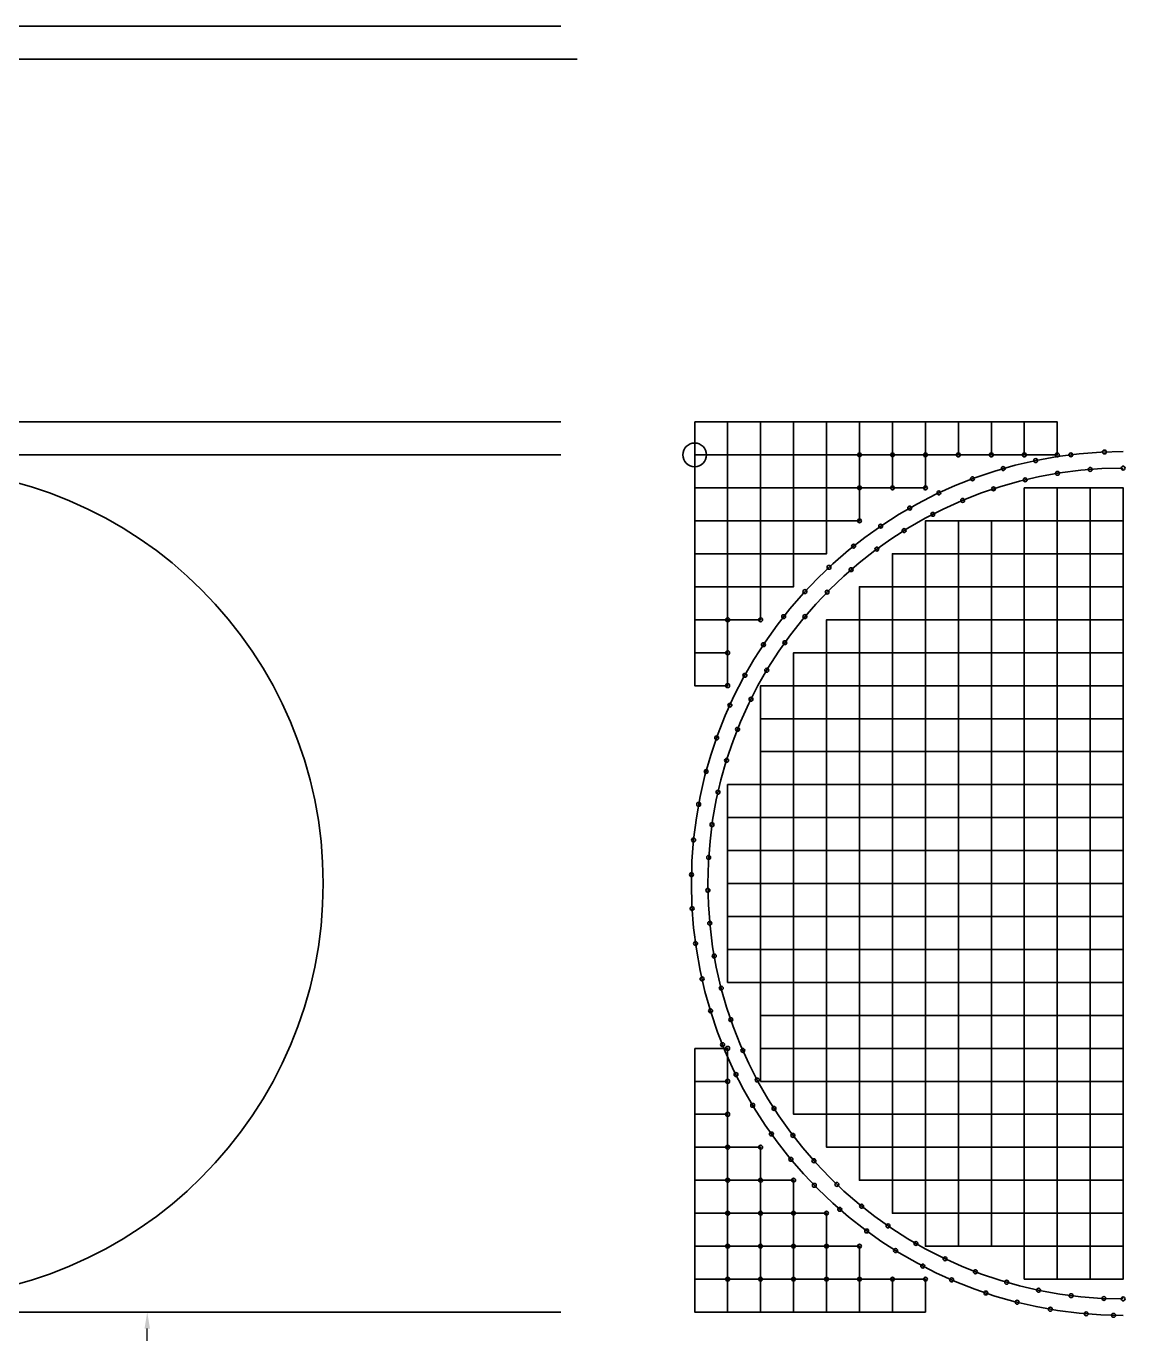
# Model space of a CAD drawing. Header units: millimetres. Extents: x -66 to 79, y -30 to 113.
# Drawn here: x 1.79 to 18.45, y 84.82 to 104.65 of the extents above; entities that cross this region are included whole.
import ezdxf

# ---------------------------------------------------------------- set-up
doc = ezdxf.new("R2010")
doc.units = ezdxf.units.MM
doc.layers.get('Defpoints').update_dxf_attribs({"color": 181})
for name, color, linetype in [('master_slave_nodes', 11, 'Continuous'), ('reg_small', 4, 'Continuous'), ('Stitch', 10, 'Continuous')]:
    doc.layers.add(name, color=color, linetype=linetype)
doc.styles.add('ROMANS', font='ROMANS.shx', dxfattribs={"width": 0.8})
doc.dimstyles.new('DIM_0.1', dxfattribs={"dimscale": 0.1, "dimtxt": 2.5, "dimasz": 2.5, "dimexe": 1.25, "dimexo": 1.25, "dimgap": 1.25, "dimtad": 1, "dimdec": 3, "dimzin": 11, "dimdsep": 46, "dimtxsty": 'ROMANS', "dimcen": 0, "dimclrd": 1, "dimclre": 1, "dimclrt": 7, "dimadec": 4, "dimazin": 3, "dimtfac": 1, "dimtdec": 3, "dimtofl": 0, "dimtmove": 2, "dimatfit": 3, "dimfxl": 1, "dimfrac": 2, "dimtolj": 1, "dimtzin": 11, "dimlwd": 0, "dimlwe": 0, "dimarcsym": 0})

# ---------------------------------------------------------------- blocks, each defined once
blk = doc.blocks.new('*D20')
at = {"color": 1, "lineweight": 0, "transparency": 16777216}
for p, q in [((0.125, 85.151), (3.756, 85.151)), ((3.631, 76.401), (3.631, 84.901)), ((2.943, 76.151), (3.756, 76.151))]:
    blk.add_line(p, q, dxfattribs=at)
at = {"color": 1, "transparency": 16777216}
for points in [[(3.59, 84.901), (3.673, 84.901), (3.631, 85.151)], [(3.59, 76.401), (3.673, 76.401), (3.631, 76.151)]]:
    blk.add_solid(points, dxfattribs=at)
at = {"layer": 'Defpoints', "color": 0, "transparency": 16777216}
for p in [(0, 85.151), (3.631, 85.151), (2.818, 76.151)]:
    blk.add_point(p, dxfattribs=at)
at = {"color": 7, "transparency": 16777216, "insert": (3.381, 80.651), "char_height": 0.25, "attachment_point": 5, "rotation": 90, "style": 'ROMANS'}
blk.add_mtext('\\A1;9', dxfattribs=at)
blk = doc.blocks.new('*U33')
at = {"layer": 'master_slave_nodes'}
blk.add_circle((0, 0), 0.0296, dxfattribs=at)
blk = doc.blocks.new('*U34')
at = {"color": 0, "linetype": 'ByBlock', "lineweight": -2, "transparency": 16777216}
for p, rotation in [((18.436, 97.951), 180), ((16.95, 97.773), 193.6418522650193), ((17.44, 97.872), 189.0945681766796), ((17.936, 97.931), 184.5472840883398), ((16.469, 97.636), 198.1891363533589), ((16.001, 97.461), 202.7364204416987), ((15.548, 97.25), 207.2837045300382), ((15.113, 97.003), 211.8309886183779), ((14.699, 96.723), 216.3782727067176), ((14.309, 96.411), 220.9255567950574), ((13.945, 96.069), 225.4728408833972), ((13.608, 95.699), 230.0201249717369), ((13.303, 95.303), 234.5674090600767), ((13.029, 94.885), 239.1146931484164), ((12.79, 94.446), 243.6619772367561), ((12.586, 93.989), 248.2092613250959), ((12.419, 93.518), 252.7565454134356), ((12.29, 93.035), 257.3038295017751), ((12.199, 92.544), 261.8511135901149), ((12.148, 92.047), 266.3983976784547), ((12.137, 91.547), 270.9456817667945), ((12.165, 91.048), 275.4929658551341), ((12.232, 90.552), 280.0402499434738), ((12.339, 90.064), 284.5875340318136), ((12.484, 89.586), 289.1348181201534), ((12.666, 89.12), 293.6821022084933), ((12.885, 88.671), 298.2293862968331), ((13.139, 88.24), 302.7766703851728), ((13.426, 87.831), 307.3239544735126), ((13.745, 87.446), 311.8712385618524), ((14.093, 87.087), 316.4185226501922), ((14.468, 86.757), 320.9658067385321), ((14.869, 86.458), 325.5130908268719), ((15.292, 86.192), 330.0603749152116), ((15.734, 85.959), 334.6076590035515), ((16.194, 85.763), 339.1549430918915), ((16.668, 85.604), 343.7022271802313), ((17.153, 85.483), 348.2495112685709), ((17.646, 85.401), 352.7967953569106), ((18.144, 85.358), 357.3440794452504)]:
    blk.add_blockref('*U33', p, dxfattribs=dict(at, rotation=rotation))

msp = doc.modelspace()

# ---------------------------------------------------------------- linework, layer by layer
for points in [[(11.9359, 98.6508), (12.4359, 98.6508), (12.4359, 98.1508), (11.9359, 98.1508)], [(12.4359, 98.6508), (12.9359, 98.6508), (12.9359, 98.1508), (12.4359, 98.1508)], [(12.9359, 98.6508), (13.4359, 98.6508), (13.4359, 98.1508), (12.9359, 98.1508)], [(13.4359, 98.6508), (13.9359, 98.6508), (13.9359, 98.1508), (13.4359, 98.1508)], [(13.9359, 98.6508), (14.4359, 98.6508), (14.4359, 98.1508), (13.9359, 98.1508)], [(14.4359, 98.6508), (14.9359, 98.6508), (14.9359, 98.1508), (14.4359, 98.1508)], [(14.9359, 98.6508), (15.4359, 98.6508), (15.4359, 98.1508), (14.9359, 98.1508)], [(15.4359, 98.6508), (15.9359, 98.6508), (15.9359, 98.1508), (15.4359, 98.1508)], [(15.9359, 98.6508), (16.4359, 98.6508), (16.4359, 98.1508), (15.9359, 98.1508)], [(16.4359, 98.6508), (16.9359, 98.6508), (16.9359, 98.1508), (16.4359, 98.1508)], [(16.9359, 98.6508), (17.4359, 98.6508), (17.4359, 98.1508), (16.9359, 98.1508)], [(13.9359, 97.6508), (14.4359, 97.6508), (14.4359, 97.1508), (13.9359, 97.1508)], [(16.9359, 97.1508), (17.4359, 97.1508), (17.4359, 97.6508), (16.9359, 97.6508)], [(17.4359, 97.1508), (17.9359, 97.1508), (17.9359, 97.6508), (17.4359, 97.6508)], [(17.9359, 97.1508), (18.4359, 97.1508), (18.4359, 97.6508), (17.9359, 97.6508)], [(15.4359, 96.6508), (15.9359, 96.6508), (15.9359, 97.1508), (15.4359, 97.1508)], [(14.9359, 96.1508), (15.4359, 96.1508), (15.4359, 96.6508), (14.9359, 96.6508)], [(15.4359, 96.1508), (15.9359, 96.1508), (15.9359, 96.6508), (15.4359, 96.6508)], [(11.9359, 96.1508), (12.4359, 96.1508), (12.4359, 95.6508), (11.9359, 95.6508)], [(12.4359, 96.1508), (12.9359, 96.1508), (12.9359, 95.6508), (12.4359, 95.6508)], [(14.4359, 95.6508), (14.9359, 95.6508), (14.9359, 96.1508), (14.4359, 96.1508)], [(11.9359, 95.6508), (12.4359, 95.6508), (12.4359, 95.1508), (11.9359, 95.1508)], [(13.9359, 95.1508), (14.4359, 95.1508), (14.4359, 95.6508), (13.9359, 95.6508)], [(14.4359, 95.1508), (14.9359, 95.1508), (14.9359, 95.6508), (14.4359, 95.6508)], [(14.9359, 95.1508), (15.4359, 95.1508), (15.4359, 95.6508), (14.9359, 95.6508)], [(15.4359, 95.1508), (15.9359, 95.1508), (15.9359, 95.6508), (15.4359, 95.6508)], [(15.9359, 95.1508), (16.4359, 95.1508), (16.4359, 95.6508), (15.9359, 95.6508)], [(16.4359, 95.1508), (16.9359, 95.1508), (16.9359, 95.6508), (16.4359, 95.6508)], [(16.9359, 95.1508), (17.4359, 95.1508), (17.4359, 95.6508), (16.9359, 95.6508)], [(17.4359, 95.1508), (17.9359, 95.1508), (17.9359, 95.6508), (17.4359, 95.6508)], [(17.9359, 95.1508), (18.4359, 95.1508), (18.4359, 95.6508), (17.9359, 95.6508)], [(11.9359, 95.1508), (12.4359, 95.1508), (12.4359, 94.6508), (11.9359, 94.6508)], [(13.4359, 94.6508), (13.9359, 94.6508), (13.9359, 95.1508), (13.4359, 95.1508)], [(14.4359, 94.6508), (14.9359, 94.6508), (14.9359, 95.1508), (14.4359, 95.1508)], [(14.9359, 94.6508), (15.4359, 94.6508), (15.4359, 95.1508), (14.9359, 95.1508)], [(15.4359, 94.6508), (15.9359, 94.6508), (15.9359, 95.1508), (15.4359, 95.1508)], [(15.9359, 94.6508), (16.4359, 94.6508), (16.4359, 95.1508), (15.9359, 95.1508)], [(16.4359, 94.6508), (16.9359, 94.6508), (16.9359, 95.1508), (16.4359, 95.1508)], [(16.9359, 94.6508), (17.4359, 94.6508), (17.4359, 95.1508), (16.9359, 95.1508)], [(17.4359, 94.6508), (17.9359, 94.6508), (17.9359, 95.1508), (17.4359, 95.1508)], [(17.9359, 94.6508), (18.4359, 94.6508), (18.4359, 95.1508), (17.9359, 95.1508)], [(14.4359, 94.1508), (14.9359, 94.1508), (14.9359, 94.6508), (14.4359, 94.6508)], [(14.9359, 94.1508), (15.4359, 94.1508), (15.4359, 94.6508), (14.9359, 94.6508)], [(15.4359, 94.1508), (15.9359, 94.1508), (15.9359, 94.6508), (15.4359, 94.6508)], [(15.9359, 94.1508), (16.4359, 94.1508), (16.4359, 94.6508), (15.9359, 94.6508)], [(16.4359, 94.1508), (16.9359, 94.1508), (16.9359, 94.6508), (16.4359, 94.6508)], [(16.9359, 94.1508), (17.4359, 94.1508), (17.4359, 94.6508), (16.9359, 94.6508)], [(17.4359, 94.1508), (17.9359, 94.1508), (17.9359, 94.6508), (17.4359, 94.6508)], [(17.9359, 94.1508), (18.4359, 94.1508), (18.4359, 94.6508), (17.9359, 94.6508)], [(14.4359, 93.6508), (14.9359, 93.6508), (14.9359, 94.1508), (14.4359, 94.1508)], [(14.9359, 93.6508), (15.4359, 93.6508), (15.4359, 94.1508), (14.9359, 94.1508)], [(15.4359, 93.6508), (15.9359, 93.6508), (15.9359, 94.1508), (15.4359, 94.1508)], [(15.9359, 93.6508), (16.4359, 93.6508), (16.4359, 94.1508), (15.9359, 94.1508)], [(16.4359, 93.6508), (16.9359, 93.6508), (16.9359, 94.1508), (16.4359, 94.1508)], [(16.9359, 93.6508), (17.4359, 93.6508), (17.4359, 94.1508), (16.9359, 94.1508)], [(17.4359, 93.6508), (17.9359, 93.6508), (17.9359, 94.1508), (17.4359, 94.1508)], [(17.9359, 93.6508), (18.4359, 93.6508), (18.4359, 94.1508), (17.9359, 94.1508)], [(14.4359, 93.1508), (14.9359, 93.1508), (14.9359, 93.6508), (14.4359, 93.6508)], [(14.9359, 93.1508), (15.4359, 93.1508), (15.4359, 93.6508), (14.9359, 93.6508)], [(15.4359, 93.1508), (15.9359, 93.1508), (15.9359, 93.6508), (15.4359, 93.6508)], [(15.9359, 93.1508), (16.4359, 93.1508), (16.4359, 93.6508), (15.9359, 93.6508)], [(16.4359, 93.1508), (16.9359, 93.1508), (16.9359, 93.6508), (16.4359, 93.6508)], [(16.9359, 93.1508), (17.4359, 93.1508), (17.4359, 93.6508), (16.9359, 93.6508)], [(17.4359, 93.1508), (17.9359, 93.1508), (17.9359, 93.6508), (17.4359, 93.6508)], [(17.9359, 93.1508), (18.4359, 93.1508), (18.4359, 93.6508), (17.9359, 93.6508)], [(12.4359, 92.6508), (12.9359, 92.6508), (12.9359, 93.1508), (12.4359, 93.1508)], [(14.4359, 92.6508), (14.9359, 92.6508), (14.9359, 93.1508), (14.4359, 93.1508)], [(14.9359, 92.6508), (15.4359, 92.6508), (15.4359, 93.1508), (14.9359, 93.1508)], [(15.4359, 92.6508), (15.9359, 92.6508), (15.9359, 93.1508), (15.4359, 93.1508)], [(15.9359, 92.6508), (16.4359, 92.6508), (16.4359, 93.1508), (15.9359, 93.1508)], [(16.4359, 92.6508), (16.9359, 92.6508), (16.9359, 93.1508), (16.4359, 93.1508)], [(16.9359, 92.6508), (17.4359, 92.6508), (17.4359, 93.1508), (16.9359, 93.1508)], [(17.4359, 92.6508), (17.9359, 92.6508), (17.9359, 93.1508), (17.4359, 93.1508)], [(17.9359, 92.6508), (18.4359, 92.6508), (18.4359, 93.1508), (17.9359, 93.1508)], [(12.4359, 92.1508), (12.9359, 92.1508), (12.9359, 92.6508), (12.4359, 92.6508)], [(14.4359, 92.1508), (14.9359, 92.1508), (14.9359, 92.6508), (14.4359, 92.6508)], [(14.9359, 92.1508), (15.4359, 92.1508), (15.4359, 92.6508), (14.9359, 92.6508)], [(15.4359, 92.1508), (15.9359, 92.1508), (15.9359, 92.6508), (15.4359, 92.6508)], [(15.9359, 92.1508), (16.4359, 92.1508), (16.4359, 92.6508), (15.9359, 92.6508)], [(16.4359, 92.1508), (16.9359, 92.1508), (16.9359, 92.6508), (16.4359, 92.6508)], [(16.9359, 92.1508), (17.4359, 92.1508), (17.4359, 92.6508), (16.9359, 92.6508)], [(17.4359, 92.1508), (17.9359, 92.1508), (17.9359, 92.6508), (17.4359, 92.6508)], [(17.9359, 92.1508), (18.4359, 92.1508), (18.4359, 92.6508), (17.9359, 92.6508)], [(12.4359, 91.6508), (12.9359, 91.6508), (12.9359, 92.1508), (12.4359, 92.1508)], [(14.4359, 91.6508), (14.9359, 91.6508), (14.9359, 92.1508), (14.4359, 92.1508)], [(14.9359, 91.6508), (15.4359, 91.6508), (15.4359, 92.1508), (14.9359, 92.1508)], [(15.4359, 91.6508), (15.9359, 91.6508), (15.9359, 92.1508), (15.4359, 92.1508)], [(15.9359, 91.6508), (16.4359, 91.6508), (16.4359, 92.1508), (15.9359, 92.1508)], [(16.4359, 91.6508), (16.9359, 91.6508), (16.9359, 92.1508), (16.4359, 92.1508)], [(16.9359, 91.6508), (17.4359, 91.6508), (17.4359, 92.1508), (16.9359, 92.1508)], [(17.4359, 91.6508), (17.9359, 91.6508), (17.9359, 92.1508), (17.4359, 92.1508)], [(17.9359, 91.6508), (18.4359, 91.6508), (18.4359, 92.1508), (17.9359, 92.1508)], [(12.4359, 91.6508), (12.9359, 91.6508), (12.9359, 91.1508), (12.4359, 91.1508)], [(14.4359, 91.6508), (14.9359, 91.6508), (14.9359, 91.1508), (14.4359, 91.1508)], [(14.9359, 91.6508), (15.4359, 91.6508), (15.4359, 91.1508), (14.9359, 91.1508)], [(15.4359, 91.6508), (15.9359, 91.6508), (15.9359, 91.1508), (15.4359, 91.1508)], [(15.9359, 91.6508), (16.4359, 91.6508), (16.4359, 91.1508), (15.9359, 91.1508)], [(16.4359, 91.6508), (16.9359, 91.6508), (16.9359, 91.1508), (16.4359, 91.1508)], [(16.9359, 91.6508), (17.4359, 91.6508), (17.4359, 91.1508), (16.9359, 91.1508)], [(17.4359, 91.6508), (17.9359, 91.6508), (17.9359, 91.1508), (17.4359, 91.1508)], [(17.9359, 91.6508), (18.4359, 91.6508), (18.4359, 91.1508), (17.9359, 91.1508)], [(12.4359, 91.1508), (12.9359, 91.1508), (12.9359, 90.6508), (12.4359, 90.6508)], [(14.4359, 91.1508), (14.9359, 91.1508), (14.9359, 90.6508), (14.4359, 90.6508)], [(14.9359, 91.1508), (15.4359, 91.1508), (15.4359, 90.6508), (14.9359, 90.6508)], [(15.4359, 91.1508), (15.9359, 91.1508), (15.9359, 90.6508), (15.4359, 90.6508)], [(15.9359, 91.1508), (16.4359, 91.1508), (16.4359, 90.6508), (15.9359, 90.6508)], [(16.4359, 91.1508), (16.9359, 91.1508), (16.9359, 90.6508), (16.4359, 90.6508)], [(16.9359, 91.1508), (17.4359, 91.1508), (17.4359, 90.6508), (16.9359, 90.6508)], [(17.4359, 91.1508), (17.9359, 91.1508), (17.9359, 90.6508), (17.4359, 90.6508)], [(17.9359, 91.1508), (18.4359, 91.1508), (18.4359, 90.6508), (17.9359, 90.6508)], [(12.4359, 90.6508), (12.9359, 90.6508), (12.9359, 90.1508), (12.4359, 90.1508)], [(14.4359, 90.6508), (14.9359, 90.6508), (14.9359, 90.1508), (14.4359, 90.1508)], [(14.9359, 90.6508), (15.4359, 90.6508), (15.4359, 90.1508), (14.9359, 90.1508)], [(15.4359, 90.6508), (15.9359, 90.6508), (15.9359, 90.1508), (15.4359, 90.1508)], [(15.9359, 90.6508), (16.4359, 90.6508), (16.4359, 90.1508), (15.9359, 90.1508)], [(16.4359, 90.6508), (16.9359, 90.6508), (16.9359, 90.1508), (16.4359, 90.1508)], [(16.9359, 90.6508), (17.4359, 90.6508), (17.4359, 90.1508), (16.9359, 90.1508)], [(17.4359, 90.6508), (17.9359, 90.6508), (17.9359, 90.1508), (17.4359, 90.1508)], [(17.9359, 90.6508), (18.4359, 90.6508), (18.4359, 90.1508), (17.9359, 90.1508)], [(14.4359, 90.1508), (14.9359, 90.1508), (14.9359, 89.6508), (14.4359, 89.6508)], [(14.9359, 90.1508), (15.4359, 90.1508), (15.4359, 89.6508), (14.9359, 89.6508)], [(15.4359, 90.1508), (15.9359, 90.1508), (15.9359, 89.6508), (15.4359, 89.6508)], [(15.9359, 90.1508), (16.4359, 90.1508), (16.4359, 89.6508), (15.9359, 89.6508)], [(16.4359, 90.1508), (16.9359, 90.1508), (16.9359, 89.6508), (16.4359, 89.6508)], [(16.9359, 90.1508), (17.4359, 90.1508), (17.4359, 89.6508), (16.9359, 89.6508)], [(17.4359, 90.1508), (17.9359, 90.1508), (17.9359, 89.6508), (17.4359, 89.6508)], [(17.9359, 90.1508), (18.4359, 90.1508), (18.4359, 89.6508), (17.9359, 89.6508)], [(14.4359, 89.6508), (14.9359, 89.6508), (14.9359, 89.1508), (14.4359, 89.1508)], [(14.9359, 89.6508), (15.4359, 89.6508), (15.4359, 89.1508), (14.9359, 89.1508)], [(15.4359, 89.6508), (15.9359, 89.6508), (15.9359, 89.1508), (15.4359, 89.1508)], [(15.9359, 89.6508), (16.4359, 89.6508), (16.4359, 89.1508), (15.9359, 89.1508)], [(16.4359, 89.6508), (16.9359, 89.6508), (16.9359, 89.1508), (16.4359, 89.1508)], [(16.9359, 89.6508), (17.4359, 89.6508), (17.4359, 89.1508), (16.9359, 89.1508)], [(17.4359, 89.6508), (17.9359, 89.6508), (17.9359, 89.1508), (17.4359, 89.1508)], [(17.9359, 89.6508), (18.4359, 89.6508), (18.4359, 89.1508), (17.9359, 89.1508)], [(11.9359, 89.1508), (12.4359, 89.1508), (12.4359, 88.6508), (11.9359, 88.6508)], [(14.4359, 89.1508), (14.9359, 89.1508), (14.9359, 88.6508), (14.4359, 88.6508)], [(14.9359, 89.1508), (15.4359, 89.1508), (15.4359, 88.6508), (14.9359, 88.6508)], [(15.4359, 89.1508), (15.9359, 89.1508), (15.9359, 88.6508), (15.4359, 88.6508)], [(15.9359, 89.1508), (16.4359, 89.1508), (16.4359, 88.6508), (15.9359, 88.6508)], [(16.4359, 89.1508), (16.9359, 89.1508), (16.9359, 88.6508), (16.4359, 88.6508)], [(16.9359, 89.1508), (17.4359, 89.1508), (17.4359, 88.6508), (16.9359, 88.6508)], [(17.4359, 89.1508), (17.9359, 89.1508), (17.9359, 88.6508), (17.4359, 88.6508)], [(17.9359, 89.1508), (18.4359, 89.1508), (18.4359, 88.6508), (17.9359, 88.6508)], [(11.9359, 88.6508), (12.4359, 88.6508), (12.4359, 88.1508), (11.9359, 88.1508)], [(13.4359, 88.6508), (13.9359, 88.6508), (13.9359, 88.1508), (13.4359, 88.1508)], [(14.4359, 88.6508), (14.9359, 88.6508), (14.9359, 88.1508), (14.4359, 88.1508)], [(14.9359, 88.6508), (15.4359, 88.6508), (15.4359, 88.1508), (14.9359, 88.1508)], [(15.4359, 88.6508), (15.9359, 88.6508), (15.9359, 88.1508), (15.4359, 88.1508)], [(15.9359, 88.6508), (16.4359, 88.6508), (16.4359, 88.1508), (15.9359, 88.1508)], [(16.4359, 88.6508), (16.9359, 88.6508), (16.9359, 88.1508), (16.4359, 88.1508)], [(16.9359, 88.6508), (17.4359, 88.6508), (17.4359, 88.1508), (16.9359, 88.1508)], [(17.4359, 88.6508), (17.9359, 88.6508), (17.9359, 88.1508), (17.4359, 88.1508)], [(17.9359, 88.6508), (18.4359, 88.6508), (18.4359, 88.1508), (17.9359, 88.1508)], [(11.9359, 88.1508), (12.4359, 88.1508), (12.4359, 87.6508), (11.9359, 87.6508)], [(14.4359, 88.1508), (14.9359, 88.1508), (14.9359, 87.6508), (14.4359, 87.6508)], [(14.9359, 88.1508), (15.4359, 88.1508), (15.4359, 87.6508), (14.9359, 87.6508)], [(15.4359, 88.1508), (15.9359, 88.1508), (15.9359, 87.6508), (15.4359, 87.6508)], [(15.9359, 88.1508), (16.4359, 88.1508), (16.4359, 87.6508), (15.9359, 87.6508)], [(16.4359, 88.1508), (16.9359, 88.1508), (16.9359, 87.6508), (16.4359, 87.6508)], [(16.9359, 88.1508), (17.4359, 88.1508), (17.4359, 87.6508), (16.9359, 87.6508)], [(17.4359, 88.1508), (17.9359, 88.1508), (17.9359, 87.6508), (17.4359, 87.6508)], [(17.9359, 88.1508), (18.4359, 88.1508), (18.4359, 87.6508), (17.9359, 87.6508)], [(11.9359, 87.6508), (12.4359, 87.6508), (12.4359, 87.1508), (11.9359, 87.1508)], [(12.4359, 87.6508), (12.9359, 87.6508), (12.9359, 87.1508), (12.4359, 87.1508)], [(14.4359, 87.6508), (14.9359, 87.6508), (14.9359, 87.1508), (14.4359, 87.1508)], [(14.9359, 87.6508), (15.4359, 87.6508), (15.4359, 87.1508), (14.9359, 87.1508)], [(15.4359, 87.6508), (15.9359, 87.6508), (15.9359, 87.1508), (15.4359, 87.1508)], [(15.9359, 87.6508), (16.4359, 87.6508), (16.4359, 87.1508), (15.9359, 87.1508)], [(16.4359, 87.6508), (16.9359, 87.6508), (16.9359, 87.1508), (16.4359, 87.1508)], [(16.9359, 87.6508), (17.4359, 87.6508), (17.4359, 87.1508), (16.9359, 87.1508)], [(17.4359, 87.6508), (17.9359, 87.6508), (17.9359, 87.1508), (17.4359, 87.1508)], [(17.9359, 87.6508), (18.4359, 87.6508), (18.4359, 87.1508), (17.9359, 87.1508)], [(15.4359, 86.6508), (15.9359, 86.6508), (15.9359, 86.1508), (15.4359, 86.1508)], [(15.9359, 86.6508), (16.4359, 86.6508), (16.4359, 86.1508), (15.9359, 86.1508)], [(16.4359, 86.6508), (16.9359, 86.6508), (16.9359, 86.1508), (16.4359, 86.1508)], [(13.9359, 86.1508), (14.4359, 86.1508), (14.4359, 85.6508), (13.9359, 85.6508)]]:
    msp.add_lwpolyline(points, close=True)
msp.add_circle((0, 91.6508), 6.3)
for radius in [6.55, 6.3]:
    msp.add_arc((18.4359, 91.6508), radius, 90, 270)
at = {"layer": 'Defpoints'}
for points in [[(9.9041, 104.6529), (-66.3654, 104.6529)], [(10.1541, 104.1529), (-66.1154, 104.1529)], [(9.9041, 98.6508), (-30, 98.6508)], [(9.9041, 98.1508), (-30, 98.1508)], [(9.9041, 85.1508), (-30, 85.1508)]]:
    msp.add_lwpolyline(points, dxfattribs=at)
msp.add_circle((11.9359, 98.1508), 0.1802, dxfattribs=at)
at = {"layer": 'master_slave_nodes'}
for centre in [(14.4359, 98.1508), (14.9359, 98.1508), (15.4359, 98.1508), (15.9359, 98.1508), (16.4359, 98.1508), (16.9359, 98.1508), (17.4359, 98.1508), (17.6412, 98.1524), (18.1512, 98.1946), (16.6158, 97.9429), (17.109, 98.065), (16.1493, 97.7887), (14.4359, 97.6508), (14.9359, 97.6508), (15.4359, 97.6508), (15.6397, 97.574), (15.1984, 97.3448), (14.4359, 97.1508), (14.7569, 97.07), (14.3464, 96.7673), (13.9735, 96.4455), (13.6083, 96.0777), (12.4359, 95.6508), (12.9359, 95.6508), (13.2862, 95.6984), (12.9787, 95.2732), (12.4359, 95.1508), (12.6972, 94.8084), (12.4359, 94.6508), (12.4702, 94.3552), (12.2692, 93.8587), (12.1101, 93.3497), (11.9969, 92.8515), (11.9192, 92.3104), (11.8872, 91.7844), (11.8969, 91.2706), (11.9493, 90.7418), (12.0478, 90.2036), (12.1771, 89.7195), (12.3592, 89.2063), (12.4359, 89.1508), (12.4359, 88.6508), (12.5619, 88.7528), (12.8153, 88.2876), (12.4359, 88.1508), (13.1003, 87.8516), (12.4359, 87.6508), (12.9359, 87.6508), (13.3955, 87.4679), (12.4359, 87.1508), (12.9359, 87.1508), (13.4359, 87.1508), (13.7504, 87.0739), (12.4359, 86.6508), (12.9359, 86.6508), (13.4359, 86.6508), (13.9359, 86.6508), (14.1368, 86.7091), (14.5453, 86.3815), (12.4359, 86.1508), (12.9359, 86.1508), (13.4359, 86.1508), (13.9359, 86.1508), (14.4359, 86.1508), (14.9837, 86.0844), (15.3957, 85.8491), (12.4359, 85.6508), (12.9359, 85.6508), (13.4359, 85.6508), (13.9359, 85.6508), (14.4359, 85.6508), (14.9359, 85.6508), (15.4359, 85.6508), (15.8341, 85.6397), (16.3529, 85.4408), (16.8275, 85.3013), (18.4359, 85.3508), (17.3313, 85.1946), (17.8762, 85.1248), (18.2908, 85.1024)]:
    msp.add_circle(centre, 0.0296, dxfattribs=at)
at = {"layer": 'reg_small'}
for points in [[(11.9359, 97.6508), (12.4359, 97.6508), (12.4359, 97.1508), (11.9359, 97.1508)], [(12.4359, 97.6508), (12.9359, 97.6508), (12.9359, 97.1508), (12.4359, 97.1508)], [(12.9359, 97.6508), (13.4359, 97.6508), (13.4359, 97.1508), (12.9359, 97.1508)], [(13.4359, 97.6508), (13.9359, 97.6508), (13.9359, 97.1508), (13.4359, 97.1508)], [(11.9359, 97.1508), (12.4359, 97.1508), (12.4359, 96.6508), (11.9359, 96.6508)], [(12.4359, 97.1508), (12.9359, 97.1508), (12.9359, 96.6508), (12.4359, 96.6508)], [(12.9359, 97.1508), (13.4359, 97.1508), (13.4359, 96.6508), (12.9359, 96.6508)], [(13.4359, 97.1508), (13.9359, 97.1508), (13.9359, 96.6508), (13.4359, 96.6508)], [(15.9359, 96.6508), (16.4359, 96.6508), (16.4359, 97.1508), (15.9359, 97.1508)], [(16.4359, 96.6508), (16.9359, 96.6508), (16.9359, 97.1508), (16.4359, 97.1508)], [(16.9359, 96.6508), (17.4359, 96.6508), (17.4359, 97.1508), (16.9359, 97.1508)], [(17.4359, 96.6508), (17.9359, 96.6508), (17.9359, 97.1508), (17.4359, 97.1508)], [(17.9359, 96.6508), (18.4359, 96.6508), (18.4359, 97.1508), (17.9359, 97.1508)], [(11.9359, 96.6508), (12.4359, 96.6508), (12.4359, 96.1508), (11.9359, 96.1508)], [(12.4359, 96.6508), (12.9359, 96.6508), (12.9359, 96.1508), (12.4359, 96.1508)], [(12.9359, 96.6508), (13.4359, 96.6508), (13.4359, 96.1508), (12.9359, 96.1508)], [(15.9359, 96.1508), (16.4359, 96.1508), (16.4359, 96.6508), (15.9359, 96.6508)], [(16.4359, 96.1508), (16.9359, 96.1508), (16.9359, 96.6508), (16.4359, 96.6508)], [(16.9359, 96.1508), (17.4359, 96.1508), (17.4359, 96.6508), (16.9359, 96.6508)], [(17.4359, 96.1508), (17.9359, 96.1508), (17.9359, 96.6508), (17.4359, 96.6508)], [(17.9359, 96.1508), (18.4359, 96.1508), (18.4359, 96.6508), (17.9359, 96.6508)], [(12.9359, 94.1508), (13.4359, 94.1508), (13.4359, 94.6508), (12.9359, 94.6508)], [(13.4359, 94.1508), (13.9359, 94.1508), (13.9359, 94.6508), (13.4359, 94.6508)], [(12.9359, 93.6508), (13.4359, 93.6508), (13.4359, 94.1508), (12.9359, 94.1508)], [(13.4359, 93.6508), (13.9359, 93.6508), (13.9359, 94.1508), (13.4359, 94.1508)], [(12.9359, 93.1508), (13.4359, 93.1508), (13.4359, 93.6508), (12.9359, 93.6508)], [(13.4359, 93.1508), (13.9359, 93.1508), (13.9359, 93.6508), (13.4359, 93.6508)], [(12.9359, 92.6508), (13.4359, 92.6508), (13.4359, 93.1508), (12.9359, 93.1508)], [(13.4359, 92.6508), (13.9359, 92.6508), (13.9359, 93.1508), (13.4359, 93.1508)], [(12.9359, 92.1508), (13.4359, 92.1508), (13.4359, 92.6508), (12.9359, 92.6508)], [(13.4359, 92.1508), (13.9359, 92.1508), (13.9359, 92.6508), (13.4359, 92.6508)], [(12.9359, 91.6508), (13.4359, 91.6508), (13.4359, 92.1508), (12.9359, 92.1508)], [(13.4359, 91.6508), (13.9359, 91.6508), (13.9359, 92.1508), (13.4359, 92.1508)], [(12.9359, 91.6508), (13.4359, 91.6508), (13.4359, 91.1508), (12.9359, 91.1508)], [(13.4359, 91.6508), (13.9359, 91.6508), (13.9359, 91.1508), (13.4359, 91.1508)], [(12.9359, 91.1508), (13.4359, 91.1508), (13.4359, 90.6508), (12.9359, 90.6508)], [(13.4359, 91.1508), (13.9359, 91.1508), (13.9359, 90.6508), (13.4359, 90.6508)], [(12.9359, 90.6508), (13.4359, 90.6508), (13.4359, 90.1508), (12.9359, 90.1508)], [(13.4359, 90.6508), (13.9359, 90.6508), (13.9359, 90.1508), (13.4359, 90.1508)], [(12.9359, 90.1508), (13.4359, 90.1508), (13.4359, 89.6508), (12.9359, 89.6508)], [(13.4359, 90.1508), (13.9359, 90.1508), (13.9359, 89.6508), (13.4359, 89.6508)], [(12.9359, 89.6508), (13.4359, 89.6508), (13.4359, 89.1508), (12.9359, 89.1508)], [(13.4359, 89.6508), (13.9359, 89.6508), (13.9359, 89.1508), (13.4359, 89.1508)], [(12.9359, 89.1508), (13.4359, 89.1508), (13.4359, 88.6508), (12.9359, 88.6508)], [(13.4359, 89.1508), (13.9359, 89.1508), (13.9359, 88.6508), (13.4359, 88.6508)], [(11.9359, 87.1508), (12.4359, 87.1508), (12.4359, 86.6508), (11.9359, 86.6508)], [(12.4359, 87.1508), (12.9359, 87.1508), (12.9359, 86.6508), (12.4359, 86.6508)], [(12.9359, 87.1508), (13.4359, 87.1508), (13.4359, 86.6508), (12.9359, 86.6508)], [(11.9359, 86.6508), (12.4359, 86.6508), (12.4359, 86.1508), (11.9359, 86.1508)], [(12.4359, 86.6508), (12.9359, 86.6508), (12.9359, 86.1508), (12.4359, 86.1508)], [(12.9359, 86.6508), (13.4359, 86.6508), (13.4359, 86.1508), (12.9359, 86.1508)], [(13.4359, 86.6508), (13.9359, 86.6508), (13.9359, 86.1508), (13.4359, 86.1508)], [(16.9359, 86.6508), (17.4359, 86.6508), (17.4359, 86.1508), (16.9359, 86.1508)], [(17.4359, 86.6508), (17.9359, 86.6508), (17.9359, 86.1508), (17.4359, 86.1508)], [(17.9359, 86.6508), (18.4359, 86.6508), (18.4359, 86.1508), (17.9359, 86.1508)], [(11.9359, 86.1508), (12.4359, 86.1508), (12.4359, 85.6508), (11.9359, 85.6508)], [(12.4359, 86.1508), (12.9359, 86.1508), (12.9359, 85.6508), (12.4359, 85.6508)], [(12.9359, 86.1508), (13.4359, 86.1508), (13.4359, 85.6508), (12.9359, 85.6508)], [(13.4359, 86.1508), (13.9359, 86.1508), (13.9359, 85.6508), (13.4359, 85.6508)], [(16.9359, 86.1508), (17.4359, 86.1508), (17.4359, 85.6508), (16.9359, 85.6508)], [(17.4359, 86.1508), (17.9359, 86.1508), (17.9359, 85.6508), (17.4359, 85.6508)], [(17.9359, 86.1508), (18.4359, 86.1508), (18.4359, 85.6508), (17.9359, 85.6508)]]:
    msp.add_lwpolyline(points, close=True, dxfattribs=at)
at = {"layer": 'Stitch'}
for points in [[(11.9359, 98.1508), (12.4359, 98.1508), (12.4359, 97.6508), (11.9359, 97.6508)], [(12.4359, 98.1508), (12.9359, 98.1508), (12.9359, 97.6508), (12.4359, 97.6508)], [(12.9359, 98.1508), (13.4359, 98.1508), (13.4359, 97.6508), (12.9359, 97.6508)], [(13.4359, 98.1508), (13.9359, 98.1508), (13.9359, 97.6508), (13.4359, 97.6508)], [(13.9359, 98.1508), (14.4359, 98.1508), (14.4359, 97.6508), (13.9359, 97.6508)], [(14.4359, 98.1508), (14.9359, 98.1508), (14.9359, 97.6508), (14.4359, 97.6508)], [(14.9359, 98.1508), (15.4359, 98.1508), (15.4359, 97.6508), (14.9359, 97.6508)], [(14.9359, 95.6508), (15.4359, 95.6508), (15.4359, 96.1508), (14.9359, 96.1508)], [(15.4359, 95.6508), (15.9359, 95.6508), (15.9359, 96.1508), (15.4359, 96.1508)], [(15.9359, 95.6508), (16.4359, 95.6508), (16.4359, 96.1508), (15.9359, 96.1508)], [(16.4359, 95.6508), (16.9359, 95.6508), (16.9359, 96.1508), (16.4359, 96.1508)], [(16.9359, 95.6508), (17.4359, 95.6508), (17.4359, 96.1508), (16.9359, 96.1508)], [(17.4359, 95.6508), (17.9359, 95.6508), (17.9359, 96.1508), (17.4359, 96.1508)], [(17.9359, 95.6508), (18.4359, 95.6508), (18.4359, 96.1508), (17.9359, 96.1508)], [(13.9359, 94.6508), (14.4359, 94.6508), (14.4359, 95.1508), (13.9359, 95.1508)], [(13.9359, 94.1508), (14.4359, 94.1508), (14.4359, 94.6508), (13.9359, 94.6508)], [(13.9359, 93.6508), (14.4359, 93.6508), (14.4359, 94.1508), (13.9359, 94.1508)], [(13.9359, 93.1508), (14.4359, 93.1508), (14.4359, 93.6508), (13.9359, 93.6508)], [(13.9359, 92.6508), (14.4359, 92.6508), (14.4359, 93.1508), (13.9359, 93.1508)], [(13.9359, 92.1508), (14.4359, 92.1508), (14.4359, 92.6508), (13.9359, 92.6508)], [(13.9359, 91.6508), (14.4359, 91.6508), (14.4359, 92.1508), (13.9359, 92.1508)], [(13.9359, 91.6508), (14.4359, 91.6508), (14.4359, 91.1508), (13.9359, 91.1508)], [(13.9359, 91.1508), (14.4359, 91.1508), (14.4359, 90.6508), (13.9359, 90.6508)], [(13.9359, 90.6508), (14.4359, 90.6508), (14.4359, 90.1508), (13.9359, 90.1508)], [(13.9359, 90.1508), (14.4359, 90.1508), (14.4359, 89.6508), (13.9359, 89.6508)], [(13.9359, 89.6508), (14.4359, 89.6508), (14.4359, 89.1508), (13.9359, 89.1508)], [(13.9359, 89.1508), (14.4359, 89.1508), (14.4359, 88.6508), (13.9359, 88.6508)], [(13.9359, 88.6508), (14.4359, 88.6508), (14.4359, 88.1508), (13.9359, 88.1508)], [(13.9359, 88.1508), (14.4359, 88.1508), (14.4359, 87.6508), (13.9359, 87.6508)], [(14.9359, 87.1508), (15.4359, 87.1508), (15.4359, 86.6508), (14.9359, 86.6508)], [(15.4359, 87.1508), (15.9359, 87.1508), (15.9359, 86.6508), (15.4359, 86.6508)], [(15.9359, 87.1508), (16.4359, 87.1508), (16.4359, 86.6508), (15.9359, 86.6508)], [(16.4359, 87.1508), (16.9359, 87.1508), (16.9359, 86.6508), (16.4359, 86.6508)], [(16.9359, 87.1508), (17.4359, 87.1508), (17.4359, 86.6508), (16.9359, 86.6508)], [(17.4359, 87.1508), (17.9359, 87.1508), (17.9359, 86.6508), (17.4359, 86.6508)], [(17.9359, 87.1508), (18.4359, 87.1508), (18.4359, 86.6508), (17.9359, 86.6508)], [(11.9359, 85.6508), (12.4359, 85.6508), (12.4359, 85.1508), (11.9359, 85.1508)], [(12.4359, 85.6508), (12.9359, 85.6508), (12.9359, 85.1508), (12.4359, 85.1508)], [(12.9359, 85.6508), (13.4359, 85.6508), (13.4359, 85.1508), (12.9359, 85.1508)], [(13.4359, 85.6508), (13.9359, 85.6508), (13.9359, 85.1508), (13.4359, 85.1508)], [(13.9359, 85.6508), (14.4359, 85.6508), (14.4359, 85.1508), (13.9359, 85.1508)], [(14.4359, 85.6508), (14.9359, 85.6508), (14.9359, 85.1508), (14.4359, 85.1508)], [(14.9359, 85.6508), (15.4359, 85.6508), (15.4359, 85.1508), (14.9359, 85.1508)]]:
    msp.add_lwpolyline(points, close=True, dxfattribs=at)

# ---------------------------------------------------------------- block references
msp.add_blockref('*U34', (0, 0))

# ---------------------------------------------------------------- dimensions: what is measured, and where the dimension line sits
dim = msp.add_linear_dim(base=(3.6312, 85.1508), p1=(2.8181, 76.1508), p2=(0, 85.1508), angle=90, dimstyle='DIM_0.1')
dim.commit()
dim.dimension.update_dxf_attribs({"geometry": '*D20', "text_midpoint": (3.3812, 80.6508)})

doc.saveas('drawing.dxf')
